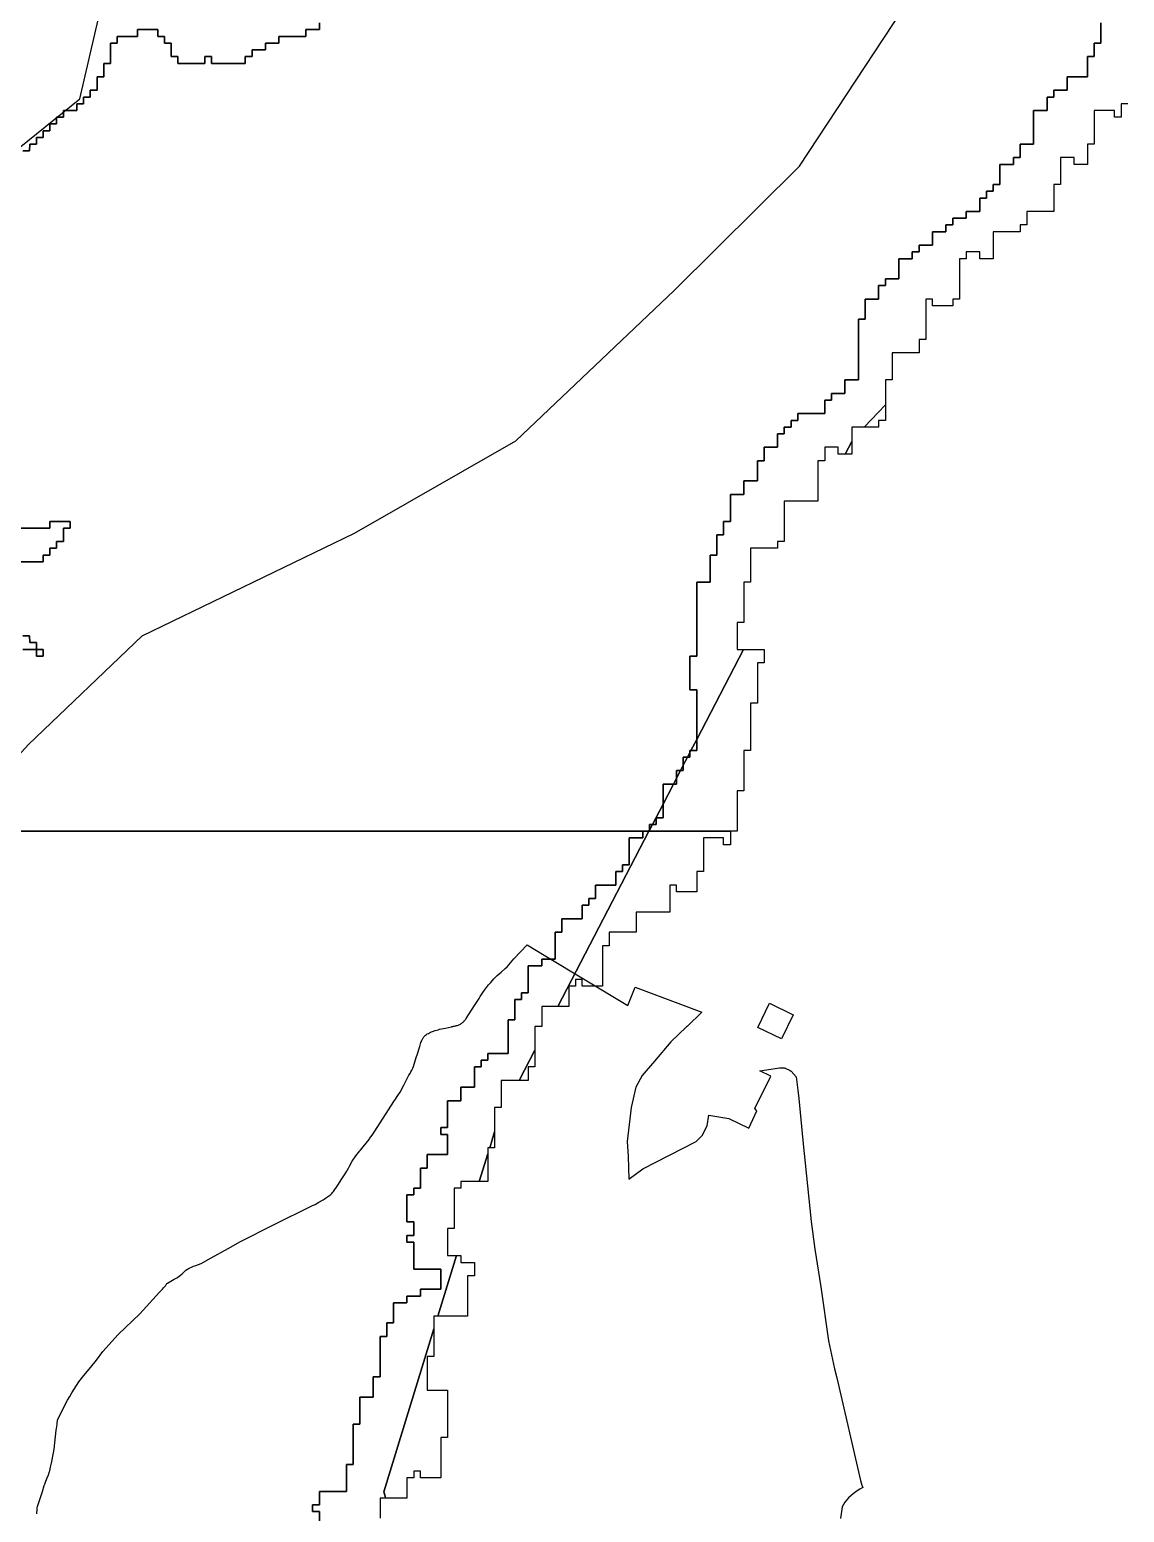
# Model space of a CAD drawing. Header units: metres. Extents: x 553506 to 563855, y 142925 to 150243.
# Drawn here: x 554464 to 554788.9, y 144797.8 to 145238 of the extents above; entities that cross this region are included whole.
import ezdxf

# ---------------------------------------------------------------- set-up
doc = ezdxf.new("R2010")
doc.units = ezdxf.units.M
for name, color, linetype in [('C-ANCIENT_WOODLAND', 94, 'Continuous'), ('C-BUILDINGS', 8, 'Continuous'), ('C-FLOOD_ZONE_3', 150, 'Continuous'), ('C-WATERWAYS', 5, 'Continuous')]:
    doc.layers.add(name, color=color, linetype=linetype)

msp = doc.modelspace()

# ---------------------------------------------------------------- linework, layer by layer
at = {"layer": 'C-ANCIENT_WOODLAND'}
msp.add_lwpolyline([(554466.1, 144797.33), (554466.1, 144797.83), (554466.2, 144798.33), (554466.2, 144799.13), (554466.3, 144799.53), (554467.2, 144802.13), (554467.8, 144803.93), (554468.3, 144805.73), (554468.5, 144806.13), (554468.8, 144807.03), (554469.2, 144808.03), (554469.6, 144808.93), (554469.9, 144809.93), (554470, 144810.13), (554470.2, 144811.23), (554470.5, 144812.33), (554470.7, 144813.33), (554470.9, 144814.43), (554471.1, 144815.43), (554471.3, 144816.53), (554471.9, 144822.13), (554472, 144822.63), (554472.2, 144823.83), (554472.2, 144824.53), (554472.3, 144824.73), (554472.3, 144825.23), (554475.2, 144831.03), (554475.9, 144832.13), (554476.5, 144833.23), (554478.6, 144836.53), (554480.1, 144838.43), (554482.2, 144840.83), (554483.8, 144842.93), (554485.7, 144845.53), (554490.3, 144850.53), (554496.7, 144856.73), (554502.5, 144863.13), (554503.4, 144864.03), (554503.7, 144864.43), (554504.3, 144865.03), (554504.5, 144865.43), (554504.6, 144865.53), (554504.7, 144865.73), (554504.9, 144865.83), (554506.9, 144867.03), (554507.7, 144867.43), (554508, 144867.63), (554508.8, 144868.23), (554509.3, 144868.63), (554509.8, 144869.13), (554510.1, 144869.33), (554510.4, 144869.63), (554510.9, 144869.93), (554511.3, 144870.23), (554511.8, 144870.43), (554512.6, 144870.83), (554513.3, 144871.03), (554514.9, 144871.63), (554517.9, 144873.33), (554522.9, 144876.13), (554526.6, 144878.23), (554536.4, 144883.13), (554548, 144888.83), (554548.7, 144889.13), (554549.8, 144889.83), (554551.1, 144890.53), (554551.4, 144890.73), (554551.8, 144891.03), (554553, 144891.83), (554553.1, 144891.93), (554553.4, 144892.13), (554553.7, 144892.43), (554553.9, 144892.73), (554554.2, 144893.03), (554555.5, 144894.93), (554555.7, 144895.23), (554556.5, 144896.53), (554557.3, 144897.73), (554558.1, 144899.03), (554558.2, 144899.23), (554558.6, 144899.93), (554558.9, 144900.53), (554559.7, 144902.03), (554560.8, 144903.63), (554562, 144905.13), (554562.2, 144905.33), (554563, 144906.33), (554563.9, 144907.43), (554564.8, 144908.43), (554564.9, 144908.73), (554565.7, 144909.73), (554566.5, 144910.93), (554572.1, 144919.73), (554572.6, 144920.43), (554573.3, 144921.53), (554574, 144922.53), (554575.1, 144924.63), (554576.6, 144927.53), (554576.9, 144928.03), (554577.1, 144928.53), (554577.4, 144929.03), (554577.7, 144929.63), (554577.9, 144930.13), (554578.7, 144932.83), (554579.1, 144933.93), (554579.7, 144935.83), (554579.8, 144936.13), (554579.9, 144936.53), (554580, 144936.83), (554580.1, 144937.23), (554580.3, 144937.53), (554580.3, 144937.73), (554580.4, 144937.83), (554580.8, 144938.63), (554580.9, 144938.73), (554581, 144938.93), (554581.5, 144939.43), (554581.8, 144939.63), (554582, 144939.83), (554582.4, 144939.93), (554583, 144940.33), (554583.6, 144940.53), (554584.4, 144940.83), (554585.3, 144941.03), (554585.7, 144941.23), (554587.4, 144941.53), (554589.2, 144941.93), (554589.3, 144942.03), (554589.6, 144942.03), (554589.8, 144942.13), (554590, 144942.13), (554590.3, 144942.23), (554590.5, 144942.23), (554590.7, 144942.33), (554590.9, 144942.33), (554591.2, 144942.43), (554591.9, 144942.73), (554592.1, 144942.93), (554592.3, 144943.03), (554592.5, 144943.23), (554592.7, 144943.33), (554592.9, 144943.53), (554593, 144943.73), (554593.2, 144943.83), (554593.3, 144944.03), (554593.5, 144944.23), (554593.6, 144944.43), (554596.04, 144948.24), (554597.41, 144950.38), (554597.5, 144950.53), (554597.7, 144950.93), (554598.5, 144952.13), (554599, 144952.83), (554600.2, 144954.43), (554600.9, 144955.13), (554601.8, 144956.13), (554602.8, 144957.13), (554604, 144958.13), (554605.1, 144959.23), (554605.7, 144959.73), (554607.7, 144962.13), (554611.7, 144966.23), (554616.69, 144963.23), (554641.58, 144948.25), (554643.69, 144953.71), (554643.69, 144953.71), (554663.52, 144946.23), (554659.22, 144942.12), (554659.02, 144941.92), (554654.32, 144937.43), (554649.51, 144931.77), (554645.85, 144927.49), (554643.97, 144924.04), (554642.51, 144917.98), (554641.36, 144907.85), (554641.67, 144903.47), (554641.88, 144896.7), (554646.01, 144899.73), (554661.89, 144907.85), (554663.66, 144909.62), (554665.14, 144912.57), (554665.62, 144915.73), (554671.56, 144914.66), (554677.46, 144911.86), (554679.86, 144916.96), (554679.26, 144917.66), (554683.96, 144927.26), (554680.76, 144928.86), (554686.53, 144929.8), (554687.93, 144929.8), (554688.16, 144929.69), (554688.32, 144929.61), (554688.44, 144929.56), (554689.54, 144929.03), (554689.61, 144928.99), (554689.77, 144928.91), (554690.04, 144928.78), (554691.57, 144927.07), (554692, 144923.08), (554692.27, 144920.67), (554693.47, 144908.17), (554695.97, 144884.17), (554697.07, 144875.87), (554698.87, 144864.77), (554701.17, 144848.67), (554701.97, 144844.57), (554702.87, 144840.37), (554703.57, 144837.67), (554710.6, 144807.2), (554711.06, 144805.81), (554711.3, 144805.1), (554710.4, 144804.7), (554709.6, 144804.2), (554708.4, 144803.3), (554707.8, 144802.7), (554707.1, 144802.1), (554706.6, 144801.5), (554706, 144800.8), (554705.2, 144799.4), (554704.7, 144795.9)], dxfattribs=at)
at = {"layer": 'C-BUILDINGS'}
msp.add_lwpolyline([(554680.155, 144941.775), (554683.6478, 144948.9027), (554690.6618, 144945.4745), (554687.1687, 144938.3579), (554680.155, 144941.775)], close=True, dxfattribs=at)
at = {"layer": 'C-FLOOD_ZONE_3'}
for points in [[(554782, 145240), (554782, 145234), (554780, 145234), (554780, 145230), (554778, 145230), (554778, 145224), (554772, 145224), (554772, 145220), (554768, 145220), (554768, 145218), (554766, 145218), (554766, 145214), (554762, 145214), (554762, 145204), (554758, 145204), (554758, 145200), (554756, 145200), (554756, 145198), (554752, 145198), (554752, 145192), (554750, 145192), (554750, 145190), (554748, 145190), (554748, 145188), (554746, 145188), (554746, 145184), (554742, 145184), (554742, 145182), (554738, 145182), (554738, 145180), (554736, 145180), (554736, 145178), (554732, 145178), (554732, 145174), (554728, 145174), (554728, 145172), (554726, 145172), (554726, 145170), (554722, 145170), (554722, 145164), (554718, 145164), (554718, 145162), (554716, 145162), (554716, 145158), (554712, 145158), (554712, 145152), (554710, 145152), (554710, 145134), (554706, 145134), (554706, 145130), (554702, 145130), (554702, 145128), (554700, 145128), (554700, 145124), (554692, 145124), (554692, 145122), (554690, 145122), (554690, 145120), (554688, 145120), (554688, 145118), (554686, 145118), (554686, 145114), (554682, 145114), (554682, 145110), (554680, 145110), (554680, 145104), (554676, 145104), (554676, 145100), (554672, 145100), (554672, 145098), (554672, 145092), (554670, 145092), (554670, 145088), (554668, 145088), (554668, 145082), (554666, 145082), (554666, 145074), (554662, 145074), (554662, 145052), (554660, 145052), (554660, 145042), (554662, 145042), (554662, 145027.2632), (554660.3032, 145024), (554660, 145024), (554660, 145023.4169), (554659.2632, 145022), (554658, 145022), (554658, 145019.5707), (554657.1833, 145018), (554656, 145018), (554656, 145015.7245), (554655.1033, 145014), (554652, 145014), (554652, 145008.032), (554648.8634, 145002), (554648, 145002), (554648, 145000.3395), (554647.8235, 145000), (554646, 145000), (554638, 145000), (554638, 145000), (554636, 145000), (554633.836, 145000), (554623.968, 145000), (554450.3529, 145000)], [(554550.001, 145239.999), (554550.0006, 145237.9994), (554546.001, 145237.999), (554546.0006, 145235.9994), (554538.001, 145235.999), (554538.0006, 145233.9994), (554534.001, 145233.999), (554534.0006, 145231.9994), (554530.001, 145231.999), (554530.0006, 145229.9994), (554528.001, 145229.999), (554528.0006, 145227.9994), (554517.9994, 145227.9994), (554517.999, 145229.999), (554516.001, 145229.999), (554516.0006, 145227.9994), (554507.9994, 145227.9994), (554507.999, 145229.999), (554505.9994, 145229.9994), (554505.999, 145233.999), (554503.9994, 145233.9994), (554503.999, 145235.999), (554501.9994, 145235.9994), (554501.999, 145237.999), (554496.001, 145237.999), (554496.0006, 145235.9994), (554490.001, 145235.999), (554490.0006, 145233.9994), (554488.001, 145233.999), (554488.001, 145230), (554488.0006, 145227.9994), (554486.001, 145227.999), (554486.0006, 145223.9994), (554484.001, 145223.999), (554484.001, 145222), (554484.0006, 145219.9994), (554482.001, 145219.999), (554482.0006, 145217.9994), (554480.001, 145217.999), (554480.0006, 145215.9994), (554478.001, 145215.999), (554478.0006, 145213.9994), (554474.001, 145213.999), (554474.0006, 145211.9994), (554472.001, 145211.999), (554472.0006, 145209.9994), (554470.001, 145209.999), (554470.0006, 145207.9994), (554468.001, 145207.999), (554468.0006, 145205.9994), (554466.001, 145205.999), (554466.0006, 145203.9994), (554464.001, 145203.999), (554464.0006, 145201.9994), (554462.001, 145201.999)], [(554462.001, 145201.999), (554464.0006, 145201.9994), (554464.001, 145203.999), (554466.0006, 145203.9994), (554466.001, 145205.999), (554468.0006, 145205.9994), (554468.001, 145207.999), (554470.0006, 145207.9994), (554470.001, 145209.999), (554472.0006, 145209.9994), (554472.001, 145211.999), (554474.0006, 145211.9994), (554474.001, 145213.999), (554478.0006, 145213.9994), (554478.001, 145215.999), (554480.0006, 145215.9994), (554480.001, 145217.999), (554482.0006, 145217.9994), (554482.001, 145219.999), (554484.0006, 145219.9994), (554484.001, 145222), (554484.001, 145223.999), (554486.0006, 145223.9994), (554486.001, 145227.999), (554488.0006, 145227.9994), (554488.001, 145230), (554488.001, 145233.999), (554490.0006, 145233.9994), (554490.001, 145235.999), (554496.0006, 145235.9994), (554496.001, 145237.999), (554501.999, 145237.999), (554501.9994, 145235.9994), (554503.999, 145235.999), (554503.9994, 145233.9994), (554505.999, 145233.999), (554505.9994, 145229.9994), (554507.999, 145229.999), (554507.9994, 145227.9994), (554516.0006, 145227.9994), (554516.001, 145229.999), (554517.999, 145229.999), (554517.9994, 145227.9994), (554528.0006, 145227.9994), (554528.001, 145229.999), (554530.0006, 145229.9994), (554530.001, 145231.999), (554534.0006, 145231.9994), (554534.001, 145233.999), (554538.0006, 145233.9994), (554538.001, 145235.999), (554546.0006, 145235.9994), (554546.001, 145237.999), (554550.0006, 145237.9994), (554550.001, 145239.999)], [(554790, 145216), (554788, 145216), (554788, 145212), (554786, 145212), (554786, 145214), (554780, 145214), (554780, 145206), (554780, 145204), (554778, 145204), (554778, 145198), (554774, 145198), (554774, 145200), (554770, 145200), (554770, 145192), (554768, 145192), (554768, 145184), (554760, 145184), (554760, 145180), (554758, 145180), (554758, 145178), (554750, 145178), (554750, 145170), (554746, 145170), (554746, 145172), (554742, 145172), (554742, 145170), (554740, 145170), (554740, 145164), (554740, 145158), (554738, 145158), (554738, 145156), (554732, 145156), (554732, 145158), (554730, 145158), (554730, 145150), (554730, 145146), (554728, 145146), (554728, 145142), (554720, 145142), (554720, 145134), (554718, 145134), (554718, 145126.6383), (554711.7522, 145120), (554708, 145120), (554708, 145115.7267), (554706.0622, 145112), (554704, 145112), (554704, 145114), (554700, 145114), (554700, 145110), (554698, 145110), (554698, 145106), (554698, 145098), (554696, 145098), (554688, 145098), (554688, 145086), (554686, 145086), (554686, 145084), (554678, 145084), (554678, 145074), (554676, 145074), (554676, 145062), (554674, 145062), (554674, 145054), (554675.9028, 145054), (554662, 145027.2632), (554662, 145042), (554660, 145042), (554660, 145052), (554662, 145052), (554662, 145074), (554666, 145074), (554666, 145082), (554668, 145082), (554668, 145088), (554670, 145088), (554670, 145092), (554672, 145092), (554672, 145098), (554672, 145100), (554676, 145100), (554676, 145104), (554680, 145104), (554680, 145110), (554682, 145110), (554682, 145114), (554686, 145114), (554686, 145118), (554688, 145118), (554688, 145120), (554690, 145120), (554690, 145122), (554692, 145122), (554692, 145124), (554700, 145124), (554700, 145128), (554702, 145128), (554702, 145130), (554706, 145130), (554706, 145134), (554710, 145134), (554710, 145152), (554712, 145152), (554712, 145158), (554716, 145158), (554716, 145162), (554718, 145162), (554718, 145164), (554722, 145164), (554722, 145170), (554726, 145170), (554726, 145172), (554728, 145172), (554728, 145174), (554732, 145174), (554732, 145178), (554736, 145178), (554736, 145180), (554738, 145180), (554738, 145182), (554742, 145182), (554742, 145184), (554746, 145184), (554746, 145188), (554748, 145188), (554748, 145190), (554750, 145190), (554750, 145192), (554752, 145192), (554752, 145198), (554756, 145198), (554756, 145200), (554758, 145200), (554758, 145204), (554762, 145204), (554762, 145214), (554766, 145214), (554766, 145218), (554768, 145218), (554768, 145220), (554772, 145220), (554772, 145224), (554778, 145224), (554778, 145230), (554780, 145230), (554780, 145234), (554782, 145234), (554782, 145240)], [(554459.9994, 145090.0006), (554469.999, 145090.001), (554469.9994, 145092.0006), (554476.0006, 145092.0006), (554476.0006, 145089.9994), (554474.001, 145089.999), (554474.0006, 145085.9994), (554472.001, 145085.999), (554472.0006, 145083.9994), (554470.001, 145083.999), (554470.0006, 145081.9994), (554468.001, 145081.999), (554468.0006, 145079.9994), (554457.9994, 145079.9994)], [(554457.9994, 145079.9994), (554468.0006, 145079.9994), (554468.001, 145081.999), (554470.0006, 145081.9994), (554470.001, 145083.999), (554472.0006, 145083.9994), (554472.001, 145085.999), (554474.0006, 145085.9994), (554474.001, 145089.999), (554476.0006, 145089.9994), (554476.0006, 145092.0006), (554469.9994, 145092.0006), (554469.999, 145090.001), (554459.9994, 145090.0006)], [(554462.001, 145058.001), (554464.0006, 145058.0006), (554464.001, 145056.001), (554466.0006, 145056.0006), (554466, 145054), (554461.9994, 145053.9994)], [(554461.9994, 145053.9994), (554466, 145054), (554466.0006, 145056.0006), (554464.001, 145056.001), (554464.0006, 145058.0006), (554462.001, 145058.001)], [(554450.3529, 145000), (554623.968, 145000), (554633.836, 145000), (554636, 145000), (554646, 145000), (554646, 144998), (554642, 144998), (554642, 144990), (554640, 144990), (554640, 144988), (554638, 144988), (554638, 144984), (554632, 144984), (554632, 144980), (554630, 144980), (554630, 144978), (554628, 144978), (554628, 144974), (554622, 144974), (554622, 144970), (554620, 144970), (554620, 144962), (554616, 144962), (554616, 144960), (554612, 144960), (554612, 144958), (554612, 144952), (554610, 144952), (554610, 144950), (554608, 144950), (554608, 144944), (554606, 144944), (554606, 144940), (554606, 144934), (554600, 144934), (554600, 144932), (554598, 144932), (554598, 144930), (554596, 144930), (554596, 144924), (554592, 144924), (554592, 144920), (554588, 144920), (554588, 144912), (554586, 144912), (554586, 144910), (554588, 144910), (554588, 144904), (554582, 144904), (554582, 144900), (554580, 144900), (554580, 144894), (554578, 144894), (554578, 144892), (554576, 144892), (554576, 144884), (554578, 144884), (554578, 144880), (554576, 144880), (554576, 144878), (554578, 144878), (554578, 144870), (554586, 144870), (554586, 144864), (554580, 144864), (554580, 144862), (554576, 144862), (554576, 144860), (554572, 144860), (554572, 144854), (554570, 144854), (554570, 144850), (554568, 144850), (554568, 144838), (554566, 144838), (554566, 144832), (554562, 144832), (554562, 144824), (554560, 144824), (554560, 144812), (554558, 144812), (554558, 144804), (554550, 144804), (554550, 144800), (554548, 144800), (554548, 144798), (554550, 144798), (554550, 144794)], [(554550, 144794), (554550, 144798), (554548, 144798), (554548, 144800), (554550, 144800), (554550, 144804), (554558, 144804), (554558, 144812), (554560, 144812), (554560, 144824), (554562, 144824), (554562, 144832), (554566, 144832), (554566, 144838), (554568, 144838), (554568, 144850), (554570, 144850), (554570, 144854), (554572, 144854), (554572, 144860), (554576, 144860), (554576, 144862), (554580, 144862), (554580, 144864), (554586, 144864), (554586, 144870), (554578, 144870), (554578, 144878), (554576, 144878), (554576, 144880), (554578, 144880), (554578, 144884), (554576, 144884), (554576, 144892), (554578, 144892), (554578, 144894), (554580, 144894), (554580, 144900), (554582, 144900), (554582, 144904), (554588, 144904), (554588, 144910), (554586, 144910), (554586, 144912), (554588, 144912), (554588, 144920), (554592, 144920), (554592, 144924), (554596, 144924), (554596, 144930), (554598, 144930), (554598, 144932), (554600, 144932), (554600, 144934), (554606, 144934), (554606, 144940), (554606, 144944), (554608, 144944), (554608, 144950), (554610, 144950), (554610, 144952), (554612, 144952), (554612, 144958), (554612, 144960), (554616, 144960), (554616, 144962), (554620, 144962), (554620, 144970), (554622, 144970), (554622, 144974), (554628, 144974), (554628, 144978), (554630, 144978), (554630, 144980), (554632, 144980), (554632, 144984), (554638, 144984), (554638, 144988), (554640, 144988), (554640, 144990), (554642, 144990), (554642, 144998), (554646, 144998), (554646, 145000), (554647.8235, 145000), (554620.7841, 144948), (554616, 144948), (554616, 144942), (554614, 144942), (554614, 144940), (554614, 144934.9534), (554609.3443, 144926), (554604, 144926), (554604, 144918), (554602, 144918), (554602, 144910.7098), (554600.5509, 144906), (554600, 144906), (554600, 144904.2096), (554597.474, 144896), (554592, 144896), (554592, 144894), (554590, 144894), (554590, 144882), (554588, 144882), (554588, 144874), (554590.705, 144874), (554585.1667, 144856), (554584, 144856), (554584, 144852.208), (554569.1247, 144803.8617), (554569.51, 144802.55), (554569.5896, 144802), (554568, 144802), (554568, 144796)]]:
    msp.add_lwpolyline(points, dxfattribs=at)
for points in [[(554718, 145122), (554716, 145122), (554716, 145120), (554711.7522, 145120), (554718, 145126.6383), (554718, 145126), (554718, 145122)], [(554706.0622, 145112), (554708, 145115.7267), (554708, 145112), (554706.0622, 145112)], [(554468.0006, 145054.0006), (554468.0006, 145051.9994), (554465.9994, 145051.9994), (554466, 145054), (554468.0006, 145054.0006)], [(554465.9994, 145051.9994), (554468.0006, 145051.9994), (554468.0006, 145054.0006), (554466, 145054), (554465.9994, 145051.9994)], [(554650, 145002), (554650, 145004), (554652, 145004), (554652, 145008.032), (554655.1033, 145014), (554656, 145014), (554656, 145015.7245), (554657.1833, 145018), (554658, 145018), (554658, 145019.5707), (554659.2632, 145022), (554660, 145022), (554660, 145023.4169), (554660.3032, 145024), (554662, 145024), (554662, 145027.2632), (554675.9028, 145054), (554682, 145054), (554682, 145052), (554682, 145050), (554680, 145050), (554680, 145038), (554678, 145038), (554678, 145024), (554676, 145024), (554676, 145012), (554674, 145012), (554674, 145000), (554672, 145000), (554648, 145000), (554648, 145000.3395), (554648.8634, 145002), (554650, 145002)], [(554662, 145024), (554660.3032, 145024), (554662, 145027.2632), (554662, 145024)], [(554658, 145022), (554659.2632, 145022), (554658, 145019.5707), (554658, 145022)], [(554660, 145022), (554659.2632, 145022), (554660, 145023.4169), (554660, 145022)], [(554660, 145024), (554660.3032, 145024), (554660, 145023.4169), (554660, 145024)], [(554656, 145018), (554657.1833, 145018), (554656, 145015.7245), (554656, 145018)], [(554658, 145019.5707), (554658, 145018), (554657.1833, 145018), (554658, 145019.5707)], [(554652, 145014), (554655.1033, 145014), (554652, 145008.032), (554652, 145014)], [(554656, 145014), (554655.1033, 145014), (554656, 145015.7245), (554656, 145014)], [(554652, 145004), (554650, 145004), (554650, 145002), (554648.8634, 145002), (554652, 145008.032), (554652, 145004)], [(554624, 144948), (554620.7841, 144948), (554647.8235, 145000), (554672, 145000), (554672, 144996), (554670, 144996), (554670, 144998), (554664, 144998), (554664, 144988), (554662, 144988), (554662, 144982), (554656, 144982), (554656, 144984), (554654, 144984), (554654, 144976), (554644, 144976), (554644, 144970), (554636, 144970), (554636, 144966), (554634, 144966), (554634, 144954), (554628, 144954), (554628, 144956), (554626, 144956), (554626, 144954), (554624, 144954), (554624, 144948)], [(554648, 145000.3395), (554648, 145000), (554647.8235, 145000), (554648, 145000.3395)], [(554648, 145000.3395), (554648, 145002), (554648.8634, 145002), (554648, 145000.3395)], [(554609.3443, 144926), (554614, 144934.9534), (554614, 144930), (554612, 144930), (554612, 144926), (554609.3443, 144926)], [(554602, 144910.7098), (554602, 144910), (554602, 144906), (554600.5509, 144906), (554602, 144910.7098)], [(554600, 144904.2096), (554600, 144896), (554597.474, 144896), (554600, 144904.2096)], [(554590.705, 144874), (554592, 144874), (554592, 144872), (554596, 144872), (554596, 144868), (554594, 144868), (554594, 144856), (554585.1667, 144856), (554590.705, 144874)], [(554582, 144834), (554588, 144834), (554588, 144820), (554586, 144820), (554586, 144808), (554580, 144808), (554580, 144810), (554578, 144810), (554578, 144808), (554576, 144808), (554576, 144802), (554569.5896, 144802), (554569.51, 144802.55), (554569.1247, 144803.8617), (554584, 144852.208), (554584, 144844), (554582, 144844), (554582, 144834)]]:
    msp.add_lwpolyline(points, close=True, dxfattribs=at)
at = {"layer": 'C-WATERWAYS'}
for points in [[(554417.6583, 144599.8037), (554407.2024, 144620.9359), (554385.7476, 144654.0357), (554370.8654, 144687.4665), (554363.4008, 144718.9498), (554349.9869, 144767.3268), (554359.8587, 144818.5176), (554350.642, 144879.2406), (554368.9119, 144916.9945), (554416.339, 144973.9653), (554463.6555, 145025.7358), (554497.4348, 145058.0132), (554560.4132, 145088.5199), (554608.2862, 145115.8908), (554655.3083, 145160.5984), (554692.5492, 145197.4776), (554748.3095, 145282.2589), (554815.3882, 145324.4224), (554880.7528, 145356.118), (554954.3306, 145416.0303), (555006.7348, 145481.0702), (555086.4132, 145551.708), (555129.7368, 145584.2891), (555159.5598, 145614.3817)], [(554279.826, 144809.0926), (554395.7376, 145067.6564), (554410.3105, 145162.0924), (554478.8851, 145217.451), (554503.3988, 145323.3823), (554516.0506, 145379.0198), (554593.3623, 145473.2617), (554602.8479, 145475.7618), (554632.5436, 145445.8045), (554656.4913, 145389.5538), (554687.0008, 145348.848), (554694.8827, 145351.8898)]]:
    msp.add_lwpolyline(points, dxfattribs=at)

doc.saveas('drawing.dxf')
